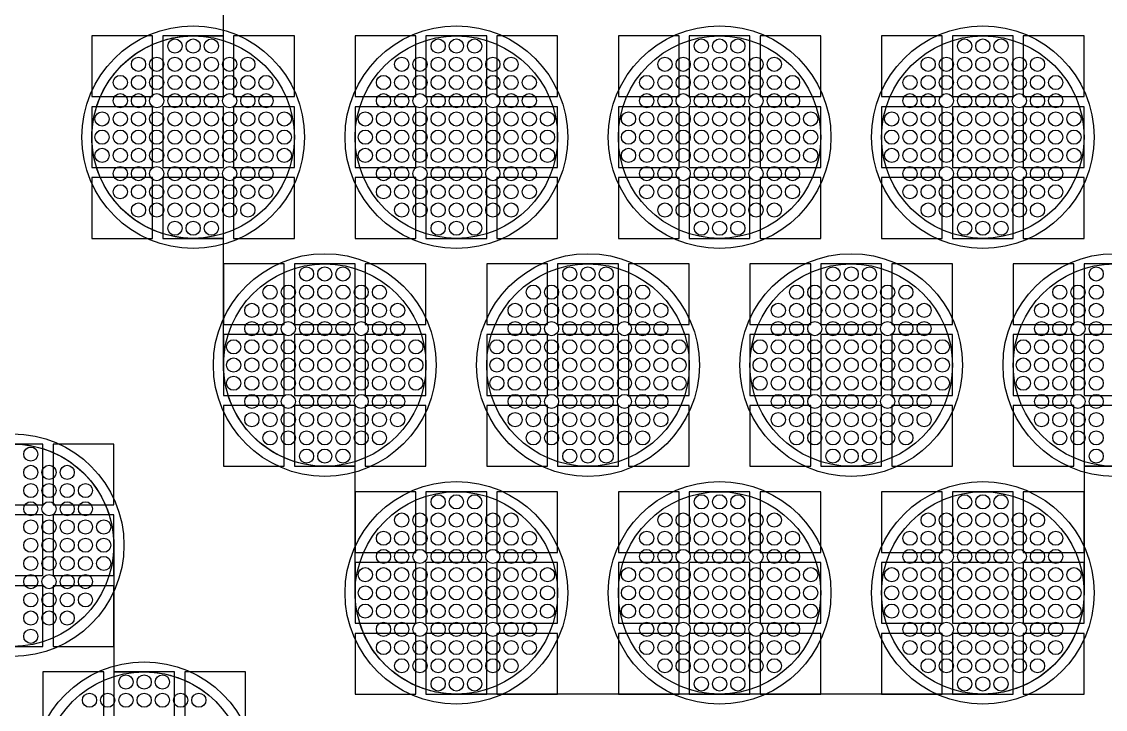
# Model space of a CAD drawing. Extents: x -49 to 54, y -38 to 38.
# Drawn here: x -38.82 to -33.47, y 14.45 to 17.85 of the extents above; entities that cross this region are included whole.
import ezdxf

# ---------------------------------------------------------------- set-up
doc = ezdxf.new("R2010")
doc.units = 0
for name, color, linetype in [('BACK_LAYER', 5, 'CONTINUOUS'), ('COND_LAYER_LOWER_ELECTRODE', 6, 'CONTINUOUS'), ('CONDUCTIVE_LAYER_BACK_LAYER', 2, 'CONTINUOUS'), ('EMITTER', 3, 'CONTINUOUS'), ('LOWER_ELECTRODE', 1, 'CONTINUOUS')]:
    doc.layers.add(name, color=color, linetype=linetype)

msp = doc.modelspace()

# ---------------------------------------------------------------- linework, layer by layer
at = {"layer": 'BACK_LAYER'}
for points in [[(-38.4721, 17.4802), (-38.1721, 17.4802), (-38.1721, 17.7802), (-38.4721, 17.7802)], [(-38.1221, 17.4802), (-37.8221, 17.4802), (-37.8221, 17.7802), (-38.1221, 17.7802)], [(-37.7721, 17.4802), (-37.4721, 17.4802), (-37.4721, 17.7802), (-37.7721, 17.7802)], [(-37.1721, 17.4802), (-36.8721, 17.4802), (-36.8721, 17.7802), (-37.1721, 17.7802)], [(-36.8221, 17.4802), (-36.5221, 17.4802), (-36.5221, 17.7802), (-36.8221, 17.7802)], [(-36.4721, 17.4802), (-36.1721, 17.4802), (-36.1721, 17.7802), (-36.4721, 17.7802)], [(-35.8721, 17.4802), (-35.5721, 17.4802), (-35.5721, 17.7802), (-35.8721, 17.7802)], [(-35.5221, 17.4802), (-35.2221, 17.4802), (-35.2221, 17.7802), (-35.5221, 17.7802)], [(-35.1721, 17.4802), (-34.8721, 17.4802), (-34.8721, 17.7802), (-35.1721, 17.7802)], [(-34.5721, 17.4802), (-34.2721, 17.4802), (-34.2721, 17.7802), (-34.5721, 17.7802)], [(-34.2221, 17.4802), (-33.9221, 17.4802), (-33.9221, 17.7802), (-34.2221, 17.7802)], [(-33.8721, 17.4802), (-33.5721, 17.4802), (-33.5721, 17.7802), (-33.8721, 17.7802)], [(-38.4721, 17.1302), (-38.1721, 17.1302), (-38.1721, 17.4302), (-38.4721, 17.4302)], [(-38.1221, 17.1302), (-37.8221, 17.1302), (-37.8221, 17.4302), (-38.1221, 17.4302)], [(-37.7721, 17.1302), (-37.4721, 17.1302), (-37.4721, 17.4302), (-37.7721, 17.4302)], [(-37.1721, 17.1302), (-36.8721, 17.1302), (-36.8721, 17.4302), (-37.1721, 17.4302)], [(-36.8221, 17.1302), (-36.5221, 17.1302), (-36.5221, 17.4302), (-36.8221, 17.4302)], [(-36.4721, 17.1302), (-36.1721, 17.1302), (-36.1721, 17.4302), (-36.4721, 17.4302)], [(-35.8721, 17.1302), (-35.5721, 17.1302), (-35.5721, 17.4302), (-35.8721, 17.4302)], [(-35.5221, 17.1302), (-35.2221, 17.1302), (-35.2221, 17.4302), (-35.5221, 17.4302)], [(-35.1721, 17.1302), (-34.8721, 17.1302), (-34.8721, 17.4302), (-35.1721, 17.4302)], [(-34.5721, 17.1302), (-34.2721, 17.1302), (-34.2721, 17.4302), (-34.5721, 17.4302)], [(-34.2221, 17.1302), (-33.9221, 17.1302), (-33.9221, 17.4302), (-34.2221, 17.4302)], [(-33.8721, 17.1302), (-33.5721, 17.1302), (-33.5721, 17.4302), (-33.8721, 17.4302)], [(-38.4721, 16.7802), (-38.1721, 16.7802), (-38.1721, 17.0802), (-38.4721, 17.0802)], [(-38.1221, 16.7802), (-37.8221, 16.7802), (-37.8221, 17.0802), (-38.1221, 17.0802)], [(-37.7721, 16.7802), (-37.4721, 16.7802), (-37.4721, 17.0802), (-37.7721, 17.0802)], [(-37.1721, 16.7802), (-36.8721, 16.7802), (-36.8721, 17.0802), (-37.1721, 17.0802)], [(-36.8221, 16.7802), (-36.5221, 16.7802), (-36.5221, 17.0802), (-36.8221, 17.0802)], [(-36.4721, 16.7802), (-36.1721, 16.7802), (-36.1721, 17.0802), (-36.4721, 17.0802)], [(-35.8721, 16.7802), (-35.5721, 16.7802), (-35.5721, 17.0802), (-35.8721, 17.0802)], [(-35.5221, 16.7802), (-35.2221, 16.7802), (-35.2221, 17.0802), (-35.5221, 17.0802)], [(-35.1721, 16.7802), (-34.8721, 16.7802), (-34.8721, 17.0802), (-35.1721, 17.0802)], [(-34.5721, 16.7802), (-34.2721, 16.7802), (-34.2721, 17.0802), (-34.5721, 17.0802)], [(-34.2221, 16.7802), (-33.9221, 16.7802), (-33.9221, 17.0802), (-34.2221, 17.0802)], [(-33.8721, 16.7802), (-33.5721, 16.7802), (-33.5721, 17.0802), (-33.8721, 17.0802)], [(-37.8221, 16.3544), (-37.5221, 16.3544), (-37.5221, 16.6544), (-37.8221, 16.6544)], [(-37.4721, 16.3544), (-37.1721, 16.3544), (-37.1721, 16.6544), (-37.4721, 16.6544)], [(-37.1221, 16.3544), (-36.8221, 16.3544), (-36.8221, 16.6544), (-37.1221, 16.6544)], [(-36.5221, 16.3544), (-36.2221, 16.3544), (-36.2221, 16.6544), (-36.5221, 16.6544)], [(-36.1721, 16.3544), (-35.8721, 16.3544), (-35.8721, 16.6544), (-36.1721, 16.6544)], [(-35.8221, 16.3544), (-35.5221, 16.3544), (-35.5221, 16.6544), (-35.8221, 16.6544)], [(-35.2221, 16.3544), (-34.9221, 16.3544), (-34.9221, 16.6544), (-35.2221, 16.6544)], [(-34.8721, 16.3544), (-34.5721, 16.3544), (-34.5721, 16.6544), (-34.8721, 16.6544)], [(-34.5221, 16.3544), (-34.2221, 16.3544), (-34.2221, 16.6544), (-34.5221, 16.6544)], [(-33.9221, 16.3544), (-33.6221, 16.3544), (-33.6221, 16.6544), (-33.9221, 16.6544)], [(-33.5721, 16.3544), (-33.2721, 16.3544), (-33.2721, 16.6544), (-33.5721, 16.6544)], [(-37.8221, 16.0044), (-37.5221, 16.0044), (-37.5221, 16.3044), (-37.8221, 16.3044)], [(-37.4721, 16.0044), (-37.1721, 16.0044), (-37.1721, 16.3044), (-37.4721, 16.3044)], [(-37.1221, 16.0044), (-36.8221, 16.0044), (-36.8221, 16.3044), (-37.1221, 16.3044)], [(-36.5221, 16.0044), (-36.2221, 16.0044), (-36.2221, 16.3044), (-36.5221, 16.3044)], [(-36.1721, 16.0044), (-35.8721, 16.0044), (-35.8721, 16.3044), (-36.1721, 16.3044)], [(-35.8221, 16.0044), (-35.5221, 16.0044), (-35.5221, 16.3044), (-35.8221, 16.3044)], [(-35.2221, 16.0044), (-34.9221, 16.0044), (-34.9221, 16.3044), (-35.2221, 16.3044)], [(-34.8721, 16.0044), (-34.5721, 16.0044), (-34.5721, 16.3044), (-34.8721, 16.3044)], [(-34.5221, 16.0044), (-34.2221, 16.0044), (-34.2221, 16.3044), (-34.5221, 16.3044)], [(-33.9221, 16.0044), (-33.6221, 16.0044), (-33.6221, 16.3044), (-33.9221, 16.3044)], [(-33.5721, 16.0044), (-33.2721, 16.0044), (-33.2721, 16.3044), (-33.5721, 16.3044)], [(-37.8221, 15.6544), (-37.5221, 15.6544), (-37.5221, 15.9544), (-37.8221, 15.9544)], [(-37.4721, 15.6544), (-37.1721, 15.6544), (-37.1721, 15.9544), (-37.4721, 15.9544)], [(-37.1221, 15.6544), (-36.8221, 15.6544), (-36.8221, 15.9544), (-37.1221, 15.9544)], [(-36.5221, 15.6544), (-36.2221, 15.6544), (-36.2221, 15.9544), (-36.5221, 15.9544)], [(-36.1721, 15.6544), (-35.8721, 15.6544), (-35.8721, 15.9544), (-36.1721, 15.9544)], [(-35.8221, 15.6544), (-35.5221, 15.6544), (-35.5221, 15.9544), (-35.8221, 15.9544)], [(-35.2221, 15.6544), (-34.9221, 15.6544), (-34.9221, 15.9544), (-35.2221, 15.9544)], [(-34.8721, 15.6544), (-34.5721, 15.6544), (-34.5721, 15.9544), (-34.8721, 15.9544)], [(-34.5221, 15.6544), (-34.2221, 15.6544), (-34.2221, 15.9544), (-34.5221, 15.9544)], [(-33.9221, 15.6544), (-33.6221, 15.6544), (-33.6221, 15.9544), (-33.9221, 15.9544)], [(-33.5721, 15.6544), (-33.2721, 15.6544), (-33.2721, 15.9544), (-33.5721, 15.9544)], [(-39.0139, 15.4642), (-38.7139, 15.4642), (-38.7139, 15.7642), (-39.0139, 15.7642)], [(-38.6639, 15.4642), (-38.3639, 15.4642), (-38.3639, 15.7642), (-38.6639, 15.7642)], [(-37.1721, 15.2286), (-36.8721, 15.2286), (-36.8721, 15.5286), (-37.1721, 15.5286)], [(-36.8221, 15.2286), (-36.5221, 15.2286), (-36.5221, 15.5286), (-36.8221, 15.5286)], [(-36.4721, 15.2286), (-36.1721, 15.2286), (-36.1721, 15.5286), (-36.4721, 15.5286)], [(-35.8721, 15.2286), (-35.5721, 15.2286), (-35.5721, 15.5286), (-35.8721, 15.5286)], [(-35.5221, 15.2286), (-35.2221, 15.2286), (-35.2221, 15.5286), (-35.5221, 15.5286)], [(-35.1721, 15.2286), (-34.8721, 15.2286), (-34.8721, 15.5286), (-35.1721, 15.5286)], [(-34.5721, 15.2286), (-34.2721, 15.2286), (-34.2721, 15.5286), (-34.5721, 15.5286)], [(-34.2221, 15.2286), (-33.9221, 15.2286), (-33.9221, 15.5286), (-34.2221, 15.5286)], [(-33.8721, 15.2286), (-33.5721, 15.2286), (-33.5721, 15.5286), (-33.8721, 15.5286)], [(-39.0139, 15.1142), (-38.7139, 15.1142), (-38.7139, 15.4142), (-39.0139, 15.4142)], [(-38.6639, 15.1142), (-38.3639, 15.1142), (-38.3639, 15.4142), (-38.6639, 15.4142)], [(-37.1721, 14.8786), (-36.8721, 14.8786), (-36.8721, 15.1786), (-37.1721, 15.1786)], [(-36.8221, 14.8786), (-36.5221, 14.8786), (-36.5221, 15.1786), (-36.8221, 15.1786)], [(-36.4721, 14.8786), (-36.1721, 14.8786), (-36.1721, 15.1786), (-36.4721, 15.1786)], [(-35.8721, 14.8786), (-35.5721, 14.8786), (-35.5721, 15.1786), (-35.8721, 15.1786)], [(-35.5221, 14.8786), (-35.2221, 14.8786), (-35.2221, 15.1786), (-35.5221, 15.1786)], [(-35.1721, 14.8786), (-34.8721, 14.8786), (-34.8721, 15.1786), (-35.1721, 15.1786)], [(-34.5721, 14.8786), (-34.2721, 14.8786), (-34.2721, 15.1786), (-34.5721, 15.1786)], [(-34.2221, 14.8786), (-33.9221, 14.8786), (-33.9221, 15.1786), (-34.2221, 15.1786)], [(-33.8721, 14.8786), (-33.5721, 14.8786), (-33.5721, 15.1786), (-33.8721, 15.1786)], [(-39.0139, 14.7642), (-38.7139, 14.7642), (-38.7139, 15.0642), (-39.0139, 15.0642)], [(-38.6639, 14.7642), (-38.3639, 14.7642), (-38.3639, 15.0642), (-38.6639, 15.0642)], [(-37.1721, 14.5286), (-36.8721, 14.5286), (-36.8721, 14.8286), (-37.1721, 14.8286)], [(-36.8221, 14.5286), (-36.5221, 14.5286), (-36.5221, 14.8286), (-36.8221, 14.8286)], [(-36.4721, 14.5286), (-36.1721, 14.5286), (-36.1721, 14.8286), (-36.4721, 14.8286)], [(-35.8721, 14.5286), (-35.5721, 14.5286), (-35.5721, 14.8286), (-35.8721, 14.8286)], [(-35.5221, 14.5286), (-35.2221, 14.5286), (-35.2221, 14.8286), (-35.5221, 14.8286)], [(-35.1721, 14.5286), (-34.8721, 14.5286), (-34.8721, 14.8286), (-35.1721, 14.8286)], [(-34.5721, 14.5286), (-34.2721, 14.5286), (-34.2721, 14.8286), (-34.5721, 14.8286)], [(-34.2221, 14.5286), (-33.9221, 14.5286), (-33.9221, 14.8286), (-34.2221, 14.8286)], [(-33.8721, 14.5286), (-33.5721, 14.5286), (-33.5721, 14.8286), (-33.8721, 14.8286)], [(-38.7139, 14.3384), (-38.4139, 14.3384), (-38.4139, 14.6384), (-38.7139, 14.6384)], [(-38.3639, 14.3384), (-38.0639, 14.3384), (-38.0639, 14.6384), (-38.3639, 14.6384)], [(-38.0139, 14.3384), (-37.7139, 14.3384), (-37.7139, 14.6384), (-38.0139, 14.6384)]]:
    msp.add_lwpolyline(points, close=True, dxfattribs=at)
at = {"layer": 'COND_LAYER_LOWER_ELECTRODE'}
for centre in [(-37.9721, 17.2802), (-36.6721, 17.2802), (-35.3721, 17.2802), (-34.0721, 17.2802), (-37.3221, 16.1544), (-36.0221, 16.1544), (-34.7221, 16.1544), (-33.4221, 16.1544), (-38.8639, 15.2642), (-36.6721, 15.0286), (-35.3721, 15.0286), (-34.0721, 15.0286), (-38.2139, 14.1384)]:
    msp.add_circle(centre, 0.55, dxfattribs=at)
at = {"layer": 'CONDUCTIVE_LAYER_BACK_LAYER'}
for points in [[(-33.4121, 15.6545), (-33.5721, 15.6545), (-33.5721, 15.0286), (-33.5725, 15.0087), (-33.5737, 14.9888), (-33.5756, 14.969), (-33.5784, 14.9494), (-33.5819, 14.9298), (-33.5862, 14.9104), (-33.5913, 14.8912), (-33.5972, 14.8722), (-33.6038, 14.8534), (-33.6111, 14.8349), (-33.6192, 14.8167), (-33.6279, 14.7989), (-33.6374, 14.7814), (-33.6476, 14.7643), (-33.6584, 14.7477), (-33.6699, 14.7315), (-33.6821, 14.7157), (-33.6948, 14.7004), (-33.7081, 14.6857), (-33.7221, 14.6715), (-33.7365, 14.6579), (-33.7515, 14.6448), (-33.767, 14.6324), (-33.783, 14.6206), (-33.7995, 14.6094), (-33.8164, 14.5989), (-33.8336, 14.5891), (-33.8513, 14.5799), (-33.8693, 14.5715), (-33.8876, 14.5638), (-33.9063, 14.5568), (-33.9252, 14.5506), (-33.9443, 14.5452), (-33.9636, 14.5405), (-33.9831, 14.5365), (-34.0027, 14.5334), (-34.0225, 14.531), (-34.0423, 14.5294), (-34.0621, 14.5287), (-36.682, 14.5287), (-36.7019, 14.5294), (-36.7217, 14.531), (-36.7414, 14.5334), (-36.7611, 14.5365), (-36.7806, 14.5405), (-36.7999, 14.5452), (-36.819, 14.5506), (-36.8379, 14.5568), (-36.8565, 14.5638), (-36.8748, 14.5715), (-36.8929, 14.5799), (-36.9105, 14.5891), (-36.9278, 14.5989), (-36.9447, 14.6094), (-36.9611, 14.6206), (-36.9771, 14.6324), (-36.9926, 14.6448), (-37.0076, 14.6579), (-37.0221, 14.6715), (-37.036, 14.6857), (-37.0494, 14.7004), (-37.0621, 14.7157), (-37.0742, 14.7315), (-37.0857, 14.7477), (-37.0966, 14.7643), (-37.1067, 14.7814), (-37.1162, 14.7989), (-37.125, 14.8167), (-37.1331, 14.8349), (-37.1404, 14.8534), (-37.147, 14.8722), (-37.1528, 14.8912), (-37.1579, 14.9104), (-37.1622, 14.9298), (-37.1658, 14.9494), (-37.1685, 14.969), (-37.1705, 14.9888), (-37.1717, 15.0087), (-37.1721, 15.0286), (-37.1721, 15.6545), (-37.332, 15.6545), (-37.3519, 15.6553), (-37.3717, 15.6569), (-37.3914, 15.6592), (-37.4111, 15.6624), (-37.4306, 15.6663), (-37.4499, 15.671), (-37.469, 15.6765), (-37.4879, 15.6827), (-37.5065, 15.6896), (-37.5248, 15.6973), (-37.5429, 15.7058), (-37.5605, 15.7149), (-37.5778, 15.7247), (-37.5947, 15.7352), (-37.6111, 15.7464), (-37.6271, 15.7582), (-37.6426, 15.7707), (-37.6576, 15.7837), (-37.6721, 15.7973), (-37.686, 15.8115), (-37.6994, 15.8263), (-37.7121, 15.8415), (-37.7242, 15.8573), (-37.7357, 15.8735), (-37.7466, 15.8902), (-37.7567, 15.9073), (-37.7662, 15.9247), (-37.775, 15.9426), (-37.7831, 15.9608), (-37.7904, 15.9792), (-37.797, 15.998), (-37.8028, 16.017), (-37.8079, 16.0362), (-37.8122, 16.0556), (-37.8158, 16.0752), (-37.8185, 16.0949), (-37.8205, 16.1147), (-37.8217, 16.1345), (-37.8221, 16.1544), (-37.8221, 16.7803), (-37.982, 16.7803), (-38.0019, 16.7811), (-38.0217, 16.7827), (-38.0414, 16.7851), (-38.0611, 16.7882), (-38.0806, 16.7921), (-38.0999, 16.7968), (-38.119, 16.8023), (-38.1379, 16.8085), (-38.1565, 16.8155), (-38.1748, 16.8232), (-38.1929, 16.8316), (-38.2105, 16.8407), (-38.2278, 16.8506), (-38.2447, 16.8611), (-38.2611, 16.8722), (-38.2771, 16.884), (-38.2926, 16.8965), (-38.3076, 16.9095), (-38.3221, 16.9232), (-38.336, 16.9374), (-38.3494, 16.9521), (-38.3621, 16.9674), (-38.3742, 16.9831), (-38.3857, 16.9993), (-38.3966, 17.016), (-38.4067, 17.0331), (-38.4162, 17.0506), (-38.425, 17.0684), (-38.4331, 17.0866), (-38.4404, 17.1051), (-38.447, 17.1238), (-38.4528, 17.1428), (-38.4579, 17.162), (-38.4622, 17.1815), (-38.4658, 17.201), (-38.4685, 17.2207), (-38.4705, 17.2405), (-38.4717, 17.2603), (-38.4721, 17.2802), (-38.4717, 17.3001), (-38.4705, 17.3199), (-38.4685, 17.3397), (-38.4658, 17.3594), (-38.4622, 17.379), (-38.4579, 17.3984), (-38.4528, 17.4176), (-38.447, 17.4366), (-38.4404, 17.4554), (-38.4331, 17.4739), (-38.425, 17.492), (-38.4162, 17.5099), (-38.4067, 17.5273), (-38.3966, 17.5444), (-38.3857, 17.5611), (-38.3742, 17.5773), (-38.3621, 17.5931), (-38.3494, 17.6083), (-38.336, 17.6231), (-38.3221, 17.6373), (-38.3076, 17.6509), (-38.2926, 17.664), (-38.2771, 17.6764), (-38.2611, 17.6882), (-38.2447, 17.6994), (-38.2278, 17.7099), (-38.2105, 17.7197), (-38.1929, 17.7288), (-38.1748, 17.7373), (-38.1565, 17.745), (-38.1379, 17.7519), (-38.119, 17.7581), (-38.0999, 17.7636), (-38.0806, 17.7683), (-38.0611, 17.7722), (-38.0414, 17.7754), (-38.0217, 17.7778), (-38.0019, 17.7793), (-37.982, 17.7801), (-37.8221, 17.7801), (-37.8221, 18.4061)], [(-38.8341, 15.7633), (-38.8143, 15.7617), (-38.7946, 15.7594), (-38.7749, 15.7562), (-38.7554, 15.7523), (-38.7361, 15.7476), (-38.717, 15.7421), (-38.6981, 15.7359), (-38.6795, 15.7289), (-38.6612, 15.7212), (-38.6432, 15.7128), (-38.6255, 15.7037), (-38.6082, 15.6939), (-38.5913, 15.6834), (-38.5749, 15.6722), (-38.5589, 15.6604), (-38.5434, 15.6479), (-38.5284, 15.6349), (-38.5139, 15.6212), (-38.5, 15.607), (-38.4867, 15.5923), (-38.4739, 15.577), (-38.4618, 15.5613), (-38.4503, 15.5451), (-38.4394, 15.5284), (-38.4293, 15.5113), (-38.4198, 15.4938), (-38.411, 15.476), (-38.403, 15.4578), (-38.3956, 15.4394), (-38.389, 15.4206), (-38.3832, 15.4016), (-38.3781, 15.3824), (-38.3738, 15.363), (-38.3703, 15.3434), (-38.3675, 15.3237), (-38.3655, 15.3039), (-38.3643, 15.2841), (-38.3639, 15.2642), (-38.3639, 14.6383), (-38.204, 14.6383), (-38.1841, 14.6375), (-38.1643, 14.6359), (-38.1446, 14.6335), (-38.1249, 14.6304), (-38.1054, 14.6265), (-38.0861, 14.6218), (-38.067, 14.6163), (-38.0481, 14.6101), (-38.0295, 14.6031), (-38.0112, 14.5954), (-37.9932, 14.587), (-37.9755, 14.5779), (-37.9582, 14.568), (-37.9413, 14.5575), (-37.9249, 14.5463), (-37.9089, 14.5345), (-37.8934, 14.5221), (-37.8784, 14.509), (-37.8639, 14.4954), (-37.85, 14.4812), (-37.8367, 14.4665), (-37.8239, 14.4512)]]:
    msp.add_lwpolyline(points, dxfattribs=at)
at = {"layer": 'EMITTER'}
for centre in [(-37.9721, 17.2802), (-36.6721, 17.2802), (-35.3721, 17.2802), (-34.0721, 17.2802), (-37.3221, 16.1544), (-36.0221, 16.1544), (-34.7221, 16.1544), (-33.4221, 16.1544), (-38.8639, 15.2642), (-36.6721, 15.0286), (-35.3721, 15.0286), (-34.0721, 15.0286), (-38.2139, 14.1384)]:
    msp.add_circle(centre, 0.5, dxfattribs=at)
at = {"layer": 'LOWER_ELECTRODE'}
for centre in [(-38.0621, 17.7302), (-37.9721, 17.7302), (-37.8821, 17.7302), (-36.7621, 17.7302), (-36.6721, 17.7302), (-36.5821, 17.7302), (-35.4621, 17.7302), (-35.3721, 17.7302), (-35.2821, 17.7302), (-34.1621, 17.7302), (-34.0721, 17.7302), (-33.9821, 17.7302), (-38.2421, 17.6402), (-38.1521, 17.6402), (-38.0621, 17.6402), (-37.9721, 17.6402), (-37.8821, 17.6402), (-37.7921, 17.6402), (-37.7021, 17.6402), (-36.9421, 17.6402), (-36.8521, 17.6402), (-36.7621, 17.6402), (-36.6721, 17.6402), (-36.5821, 17.6402), (-36.4921, 17.6402), (-36.4021, 17.6402), (-35.6421, 17.6402), (-35.5521, 17.6402), (-35.4621, 17.6402), (-35.3721, 17.6402), (-35.2821, 17.6402), (-35.1921, 17.6402), (-35.1021, 17.6402), (-34.3421, 17.6402), (-34.2521, 17.6402), (-34.1621, 17.6402), (-34.0721, 17.6402), (-33.9821, 17.6402), (-33.8921, 17.6402), (-33.8021, 17.6402), (-38.3321, 17.5502), (-38.2421, 17.5502), (-38.1521, 17.5502), (-38.0621, 17.5502), (-37.9721, 17.5502), (-37.8821, 17.5502), (-37.7921, 17.5502), (-37.7021, 17.5502), (-37.6121, 17.5502), (-37.0321, 17.5502), (-36.9421, 17.5502), (-36.8521, 17.5502), (-36.7621, 17.5502), (-36.6721, 17.5502), (-36.5821, 17.5502), (-36.4921, 17.5502), (-36.4021, 17.5502), (-36.3121, 17.5502), (-35.7321, 17.5502), (-35.6421, 17.5502), (-35.5521, 17.5502), (-35.4621, 17.5502), (-35.3721, 17.5502), (-35.2821, 17.5502), (-35.1921, 17.5502), (-35.1021, 17.5502), (-35.0121, 17.5502), (-34.4321, 17.5502), (-34.3421, 17.5502), (-34.2521, 17.5502), (-34.1621, 17.5502), (-34.0721, 17.5502), (-33.9821, 17.5502), (-33.8921, 17.5502), (-33.8021, 17.5502), (-33.7121, 17.5502), (-38.3321, 17.4602), (-38.2421, 17.4602), (-38.1521, 17.4602), (-38.0621, 17.4602), (-37.9721, 17.4602), (-37.8821, 17.4602), (-37.7921, 17.4602), (-37.7021, 17.4602), (-37.6121, 17.4602), (-37.0321, 17.4602), (-36.9421, 17.4602), (-36.8521, 17.4602), (-36.7621, 17.4602), (-36.6721, 17.4602), (-36.5821, 17.4602), (-36.4921, 17.4602), (-36.4021, 17.4602), (-36.3121, 17.4602), (-35.7321, 17.4602), (-35.6421, 17.4602), (-35.5521, 17.4602), (-35.4621, 17.4602), (-35.3721, 17.4602), (-35.2821, 17.4602), (-35.1921, 17.4602), (-35.1021, 17.4602), (-35.0121, 17.4602), (-34.4321, 17.4602), (-34.3421, 17.4602), (-34.2521, 17.4602), (-34.1621, 17.4602), (-34.0721, 17.4602), (-33.9821, 17.4602), (-33.8921, 17.4602), (-33.8021, 17.4602), (-33.7121, 17.4602), (-38.4221, 17.3702), (-38.3321, 17.3702), (-38.2421, 17.3702), (-38.1521, 17.3702), (-38.0621, 17.3702), (-37.9721, 17.3702), (-37.8821, 17.3702), (-37.7921, 17.3702), (-37.7021, 17.3702), (-37.6121, 17.3702), (-37.5221, 17.3702), (-37.1221, 17.3702), (-37.0321, 17.3702), (-36.9421, 17.3702), (-36.8521, 17.3702), (-36.7621, 17.3702), (-36.6721, 17.3702), (-36.5821, 17.3702), (-36.4921, 17.3702), (-36.4021, 17.3702), (-36.3121, 17.3702), (-36.2221, 17.3702), (-35.8221, 17.3702), (-35.7321, 17.3702), (-35.6421, 17.3702), (-35.5521, 17.3702), (-35.4621, 17.3702), (-35.3721, 17.3702), (-35.2821, 17.3702), (-35.1921, 17.3702), (-35.1021, 17.3702), (-35.0121, 17.3702), (-34.9221, 17.3702), (-34.5221, 17.3702), (-34.4321, 17.3702), (-34.3421, 17.3702), (-34.2521, 17.3702), (-34.1621, 17.3702), (-34.0721, 17.3702), (-33.9821, 17.3702), (-33.8921, 17.3702), (-33.8021, 17.3702), (-33.7121, 17.3702), (-33.6221, 17.3702), (-38.4221, 17.2802), (-38.3321, 17.2802), (-38.2421, 17.2802), (-38.1521, 17.2802), (-38.0621, 17.2802), (-37.9721, 17.2802), (-37.8821, 17.2802), (-37.7921, 17.2802), (-37.7021, 17.2802), (-37.6121, 17.2802), (-37.5221, 17.2802), (-37.1221, 17.2802), (-37.0321, 17.2802), (-36.9421, 17.2802), (-36.8521, 17.2802), (-36.7621, 17.2802), (-36.6721, 17.2802), (-36.5821, 17.2802), (-36.4921, 17.2802), (-36.4021, 17.2802), (-36.3121, 17.2802), (-36.2221, 17.2802), (-35.8221, 17.2802), (-35.7321, 17.2802), (-35.6421, 17.2802), (-35.5521, 17.2802), (-35.4621, 17.2802), (-35.3721, 17.2802), (-35.2821, 17.2802), (-35.1921, 17.2802), (-35.1021, 17.2802), (-35.0121, 17.2802), (-34.9221, 17.2802), (-34.5221, 17.2802), (-34.4321, 17.2802), (-34.3421, 17.2802), (-34.2521, 17.2802), (-34.1621, 17.2802), (-34.0721, 17.2802), (-33.9821, 17.2802), (-33.8921, 17.2802), (-33.8021, 17.2802), (-33.7121, 17.2802), (-33.6221, 17.2802), (-38.4221, 17.1902), (-38.3321, 17.1902), (-38.2421, 17.1902), (-38.1521, 17.1902), (-38.0621, 17.1902), (-37.9721, 17.1902), (-37.8821, 17.1902), (-37.7921, 17.1902), (-37.7021, 17.1902), (-37.6121, 17.1902), (-37.5221, 17.1902), (-37.1221, 17.1902), (-37.0321, 17.1902), (-36.9421, 17.1902), (-36.8521, 17.1902), (-36.7621, 17.1902), (-36.6721, 17.1902), (-36.5821, 17.1902), (-36.4921, 17.1902), (-36.4021, 17.1902), (-36.3121, 17.1902), (-36.2221, 17.1902), (-35.8221, 17.1902), (-35.7321, 17.1902), (-35.6421, 17.1902), (-35.5521, 17.1902), (-35.4621, 17.1902), (-35.3721, 17.1902), (-35.2821, 17.1902), (-35.1921, 17.1902), (-35.1021, 17.1902), (-35.0121, 17.1902), (-34.9221, 17.1902), (-34.5221, 17.1902), (-34.4321, 17.1902), (-34.3421, 17.1902), (-34.2521, 17.1902), (-34.1621, 17.1902), (-34.0721, 17.1902), (-33.9821, 17.1902), (-33.8921, 17.1902), (-33.8021, 17.1902), (-33.7121, 17.1902), (-33.6221, 17.1902), (-38.3321, 17.1002), (-38.2421, 17.1002), (-38.1521, 17.1002), (-38.0621, 17.1002), (-37.9721, 17.1002), (-37.8821, 17.1002), (-37.7921, 17.1002), (-37.7021, 17.1002), (-37.6121, 17.1002), (-37.0321, 17.1002), (-36.9421, 17.1002), (-36.8521, 17.1002), (-36.7621, 17.1002), (-36.6721, 17.1002), (-36.5821, 17.1002), (-36.4921, 17.1002), (-36.4021, 17.1002), (-36.3121, 17.1002), (-35.7321, 17.1002), (-35.6421, 17.1002), (-35.5521, 17.1002), (-35.4621, 17.1002), (-35.3721, 17.1002), (-35.2821, 17.1002), (-35.1921, 17.1002), (-35.1021, 17.1002), (-35.0121, 17.1002), (-34.4321, 17.1002), (-34.3421, 17.1002), (-34.2521, 17.1002), (-34.1621, 17.1002), (-34.0721, 17.1002), (-33.9821, 17.1002), (-33.8921, 17.1002), (-33.8021, 17.1002), (-33.7121, 17.1002), (-38.3321, 17.0102), (-38.2421, 17.0102), (-38.1521, 17.0102), (-38.0621, 17.0102), (-37.9721, 17.0102), (-37.8821, 17.0102), (-37.7921, 17.0102), (-37.7021, 17.0102), (-37.6121, 17.0102), (-37.0321, 17.0102), (-36.9421, 17.0102), (-36.8521, 17.0102), (-36.7621, 17.0102), (-36.6721, 17.0102), (-36.5821, 17.0102), (-36.4921, 17.0102), (-36.4021, 17.0102), (-36.3121, 17.0102), (-35.7321, 17.0102), (-35.6421, 17.0102), (-35.5521, 17.0102), (-35.4621, 17.0102), (-35.3721, 17.0102), (-35.2821, 17.0102), (-35.1921, 17.0102), (-35.1021, 17.0102), (-35.0121, 17.0102), (-34.4321, 17.0102), (-34.3421, 17.0102), (-34.2521, 17.0102), (-34.1621, 17.0102), (-34.0721, 17.0102), (-33.9821, 17.0102), (-33.8921, 17.0102), (-33.8021, 17.0102), (-33.7121, 17.0102), (-38.2421, 16.9202), (-38.1521, 16.9202), (-38.0621, 16.9202), (-37.9721, 16.9202), (-37.8821, 16.9202), (-37.7921, 16.9202), (-37.7021, 16.9202), (-36.9421, 16.9202), (-36.8521, 16.9202), (-36.7621, 16.9202), (-36.6721, 16.9202), (-36.5821, 16.9202), (-36.4921, 16.9202), (-36.4021, 16.9202), (-35.6421, 16.9202), (-35.5521, 16.9202), (-35.4621, 16.9202), (-35.3721, 16.9202), (-35.2821, 16.9202), (-35.1921, 16.9202), (-35.1021, 16.9202), (-34.3421, 16.9202), (-34.2521, 16.9202), (-34.1621, 16.9202), (-34.0721, 16.9202), (-33.9821, 16.9202), (-33.8921, 16.9202), (-33.8021, 16.9202), (-38.0621, 16.8302), (-37.9721, 16.8302), (-37.8821, 16.8302), (-36.7621, 16.8302), (-36.6721, 16.8302), (-36.5821, 16.8302), (-35.4621, 16.8302), (-35.3721, 16.8302), (-35.2821, 16.8302), (-34.1621, 16.8302), (-34.0721, 16.8302), (-33.9821, 16.8302), (-37.4121, 16.6044), (-37.3221, 16.6044), (-37.2321, 16.6044), (-36.1121, 16.6044), (-36.0221, 16.6044), (-35.9321, 16.6044), (-34.8121, 16.6044), (-34.7221, 16.6044), (-34.6321, 16.6044), (-33.5121, 16.6044), (-37.5921, 16.5144), (-37.5021, 16.5144), (-37.4121, 16.5144), (-37.3221, 16.5144), (-37.2321, 16.5144), (-37.1421, 16.5144), (-37.0521, 16.5144), (-36.2921, 16.5144), (-36.2021, 16.5144), (-36.1121, 16.5144), (-36.0221, 16.5144), (-35.9321, 16.5144), (-35.8421, 16.5144), (-35.7521, 16.5144), (-34.9921, 16.5144), (-34.9021, 16.5144), (-34.8121, 16.5144), (-34.7221, 16.5144), (-34.6321, 16.5144), (-34.5421, 16.5144), (-34.4521, 16.5144), (-33.6921, 16.5144), (-33.6021, 16.5144), (-33.5121, 16.5144), (-37.6821, 16.4244), (-37.5921, 16.4244), (-37.5021, 16.4244), (-37.4121, 16.4244), (-37.3221, 16.4244), (-37.2321, 16.4244), (-37.1421, 16.4244), (-37.0521, 16.4244), (-36.9621, 16.4244), (-36.3821, 16.4244), (-36.2921, 16.4244), (-36.2021, 16.4244), (-36.1121, 16.4244), (-36.0221, 16.4244), (-35.9321, 16.4244), (-35.8421, 16.4244), (-35.7521, 16.4244), (-35.6621, 16.4244), (-35.0821, 16.4244), (-34.9921, 16.4244), (-34.9021, 16.4244), (-34.8121, 16.4244), (-34.7221, 16.4244), (-34.6321, 16.4244), (-34.5421, 16.4244), (-34.4521, 16.4244), (-34.3621, 16.4244), (-33.7821, 16.4244), (-33.6921, 16.4244), (-33.6021, 16.4244), (-33.5121, 16.4244), (-37.6821, 16.3344), (-37.5921, 16.3344), (-37.5021, 16.3344), (-37.4121, 16.3344), (-37.3221, 16.3344), (-37.2321, 16.3344), (-37.1421, 16.3344), (-37.0521, 16.3344), (-36.9621, 16.3344), (-36.3821, 16.3344), (-36.2921, 16.3344), (-36.2021, 16.3344), (-36.1121, 16.3344), (-36.0221, 16.3344), (-35.9321, 16.3344), (-35.8421, 16.3344), (-35.7521, 16.3344), (-35.6621, 16.3344), (-35.0821, 16.3344), (-34.9921, 16.3344), (-34.9021, 16.3344), (-34.8121, 16.3344), (-34.7221, 16.3344), (-34.6321, 16.3344), (-34.5421, 16.3344), (-34.4521, 16.3344), (-34.3621, 16.3344), (-33.7821, 16.3344), (-33.6921, 16.3344), (-33.6021, 16.3344), (-33.5121, 16.3344), (-37.7721, 16.2444), (-37.6821, 16.2444), (-37.5921, 16.2444), (-37.5021, 16.2444), (-37.4121, 16.2444), (-37.3221, 16.2444), (-37.2321, 16.2444), (-37.1421, 16.2444), (-37.0521, 16.2444), (-36.9621, 16.2444), (-36.8721, 16.2444), (-36.4721, 16.2444), (-36.3821, 16.2444), (-36.2921, 16.2444), (-36.2021, 16.2444), (-36.1121, 16.2444), (-36.0221, 16.2444), (-35.9321, 16.2444), (-35.8421, 16.2444), (-35.7521, 16.2444), (-35.6621, 16.2444), (-35.5721, 16.2444), (-35.1721, 16.2444), (-35.0821, 16.2444), (-34.9921, 16.2444), (-34.9021, 16.2444), (-34.8121, 16.2444), (-34.7221, 16.2444), (-34.6321, 16.2444), (-34.5421, 16.2444), (-34.4521, 16.2444), (-34.3621, 16.2444), (-34.2721, 16.2444), (-33.8721, 16.2444), (-33.7821, 16.2444), (-33.6921, 16.2444), (-33.6021, 16.2444), (-33.5121, 16.2444), (-37.7721, 16.1544), (-37.6821, 16.1544), (-37.5921, 16.1544), (-37.5021, 16.1544), (-37.4121, 16.1544), (-37.3221, 16.1544), (-37.2321, 16.1544), (-37.1421, 16.1544), (-37.0521, 16.1544), (-36.9621, 16.1544), (-36.8721, 16.1544), (-36.4721, 16.1544), (-36.3821, 16.1544), (-36.2921, 16.1544), (-36.2021, 16.1544), (-36.1121, 16.1544), (-36.0221, 16.1544), (-35.9321, 16.1544), (-35.8421, 16.1544), (-35.7521, 16.1544), (-35.6621, 16.1544), (-35.5721, 16.1544), (-35.1721, 16.1544), (-35.0821, 16.1544), (-34.9921, 16.1544), (-34.9021, 16.1544), (-34.8121, 16.1544), (-34.7221, 16.1544), (-34.6321, 16.1544), (-34.5421, 16.1544), (-34.4521, 16.1544), (-34.3621, 16.1544), (-34.2721, 16.1544), (-33.8721, 16.1544), (-33.7821, 16.1544), (-33.6921, 16.1544), (-33.6021, 16.1544), (-33.5121, 16.1544), (-37.7721, 16.0644), (-37.6821, 16.0644), (-37.5921, 16.0644), (-37.5021, 16.0644), (-37.4121, 16.0644), (-37.3221, 16.0644), (-37.2321, 16.0644), (-37.1421, 16.0644), (-37.0521, 16.0644), (-36.9621, 16.0644), (-36.8721, 16.0644), (-36.4721, 16.0644), (-36.3821, 16.0644), (-36.2921, 16.0644), (-36.2021, 16.0644), (-36.1121, 16.0644), (-36.0221, 16.0644), (-35.9321, 16.0644), (-35.8421, 16.0644), (-35.7521, 16.0644), (-35.6621, 16.0644), (-35.5721, 16.0644), (-35.1721, 16.0644), (-35.0821, 16.0644), (-34.9921, 16.0644), (-34.9021, 16.0644), (-34.8121, 16.0644), (-34.7221, 16.0644), (-34.6321, 16.0644), (-34.5421, 16.0644), (-34.4521, 16.0644), (-34.3621, 16.0644), (-34.2721, 16.0644), (-33.8721, 16.0644), (-33.7821, 16.0644), (-33.6921, 16.0644), (-33.6021, 16.0644), (-33.5121, 16.0644), (-37.6821, 15.9744), (-37.5921, 15.9744), (-37.5021, 15.9744), (-37.4121, 15.9744), (-37.3221, 15.9744), (-37.2321, 15.9744), (-37.1421, 15.9744), (-37.0521, 15.9744), (-36.9621, 15.9744), (-36.3821, 15.9744), (-36.2921, 15.9744), (-36.2021, 15.9744), (-36.1121, 15.9744), (-36.0221, 15.9744), (-35.9321, 15.9744), (-35.8421, 15.9744), (-35.7521, 15.9744), (-35.6621, 15.9744), (-35.0821, 15.9744), (-34.9921, 15.9744), (-34.9021, 15.9744), (-34.8121, 15.9744), (-34.7221, 15.9744), (-34.6321, 15.9744), (-34.5421, 15.9744), (-34.4521, 15.9744), (-34.3621, 15.9744), (-33.7821, 15.9744), (-33.6921, 15.9744), (-33.6021, 15.9744), (-33.5121, 15.9744), (-37.6821, 15.8844), (-37.5921, 15.8844), (-37.5021, 15.8844), (-37.4121, 15.8844), (-37.3221, 15.8844), (-37.2321, 15.8844), (-37.1421, 15.8844), (-37.0521, 15.8844), (-36.9621, 15.8844), (-36.3821, 15.8844), (-36.2921, 15.8844), (-36.2021, 15.8844), (-36.1121, 15.8844), (-36.0221, 15.8844), (-35.9321, 15.8844), (-35.8421, 15.8844), (-35.7521, 15.8844), (-35.6621, 15.8844), (-35.0821, 15.8844), (-34.9921, 15.8844), (-34.9021, 15.8844), (-34.8121, 15.8844), (-34.7221, 15.8844), (-34.6321, 15.8844), (-34.5421, 15.8844), (-34.4521, 15.8844), (-34.3621, 15.8844), (-33.7821, 15.8844), (-33.6921, 15.8844), (-33.6021, 15.8844), (-33.5121, 15.8844), (-37.5921, 15.7944), (-37.5021, 15.7944), (-37.4121, 15.7944), (-37.3221, 15.7944), (-37.2321, 15.7944), (-37.1421, 15.7944), (-37.0521, 15.7944), (-36.2921, 15.7944), (-36.2021, 15.7944), (-36.1121, 15.7944), (-36.0221, 15.7944), (-35.9321, 15.7944), (-35.8421, 15.7944), (-35.7521, 15.7944), (-34.9921, 15.7944), (-34.9021, 15.7944), (-34.8121, 15.7944), (-34.7221, 15.7944), (-34.6321, 15.7944), (-34.5421, 15.7944), (-34.4521, 15.7944), (-33.6921, 15.7944), (-33.6021, 15.7944), (-33.5121, 15.7944), (-38.7739, 15.7142), (-37.4121, 15.7044), (-37.3221, 15.7044), (-37.2321, 15.7044), (-36.1121, 15.7044), (-36.0221, 15.7044), (-35.9321, 15.7044), (-34.8121, 15.7044), (-34.7221, 15.7044), (-34.6321, 15.7044), (-33.5121, 15.7044), (-38.7739, 15.6242), (-38.6839, 15.6242), (-38.5939, 15.6242), (-38.7739, 15.5342), (-38.6839, 15.5342), (-38.5939, 15.5342), (-38.5039, 15.5342), (-38.7739, 15.4442), (-38.6839, 15.4442), (-38.5939, 15.4442), (-38.5039, 15.4442), (-36.7621, 15.4786), (-36.6721, 15.4786), (-36.5821, 15.4786), (-35.4621, 15.4786), (-35.3721, 15.4786), (-35.2821, 15.4786), (-34.1621, 15.4786), (-34.0721, 15.4786), (-33.9821, 15.4786), (-36.9421, 15.3886), (-36.8521, 15.3886), (-36.7621, 15.3886), (-36.6721, 15.3886), (-36.5821, 15.3886), (-36.4921, 15.3886), (-36.4021, 15.3886), (-35.6421, 15.3886), (-35.5521, 15.3886), (-35.4621, 15.3886), (-35.3721, 15.3886), (-35.2821, 15.3886), (-35.1921, 15.3886), (-35.1021, 15.3886), (-34.3421, 15.3886), (-34.2521, 15.3886), (-34.1621, 15.3886), (-34.0721, 15.3886), (-33.9821, 15.3886), (-33.8921, 15.3886), (-33.8021, 15.3886), (-38.7739, 15.3542), (-38.6839, 15.3542), (-38.5939, 15.3542), (-38.5039, 15.3542), (-38.4139, 15.3542), (-37.0321, 15.2986), (-36.9421, 15.2986), (-36.8521, 15.2986), (-36.7621, 15.2986), (-36.6721, 15.2986), (-36.5821, 15.2986), (-36.4921, 15.2986), (-36.4021, 15.2986), (-36.3121, 15.2986), (-35.7321, 15.2986), (-35.6421, 15.2986), (-35.5521, 15.2986), (-35.4621, 15.2986), (-35.3721, 15.2986), (-35.2821, 15.2986), (-35.1921, 15.2986), (-35.1021, 15.2986), (-35.0121, 15.2986), (-34.4321, 15.2986), (-34.3421, 15.2986), (-34.2521, 15.2986), (-34.1621, 15.2986), (-34.0721, 15.2986), (-33.9821, 15.2986), (-33.8921, 15.2986), (-33.8021, 15.2986), (-33.7121, 15.2986), (-38.7739, 15.2642), (-38.6839, 15.2642), (-38.5939, 15.2642), (-38.5039, 15.2642), (-38.4139, 15.2642), (-38.7739, 15.1742), (-38.6839, 15.1742), (-38.5939, 15.1742), (-38.5039, 15.1742), (-38.4139, 15.1742), (-37.0321, 15.2086), (-36.9421, 15.2086), (-36.8521, 15.2086), (-36.7621, 15.2086), (-36.6721, 15.2086), (-36.5821, 15.2086), (-36.4921, 15.2086), (-36.4021, 15.2086), (-36.3121, 15.2086), (-35.7321, 15.2086), (-35.6421, 15.2086), (-35.5521, 15.2086), (-35.4621, 15.2086), (-35.3721, 15.2086), (-35.2821, 15.2086), (-35.1921, 15.2086), (-35.1021, 15.2086), (-35.0121, 15.2086), (-34.4321, 15.2086), (-34.3421, 15.2086), (-34.2521, 15.2086), (-34.1621, 15.2086), (-34.0721, 15.2086), (-33.9821, 15.2086), (-33.8921, 15.2086), (-33.8021, 15.2086), (-33.7121, 15.2086), (-37.1221, 15.1186), (-37.0321, 15.1186), (-36.9421, 15.1186), (-36.8521, 15.1186), (-36.7621, 15.1186), (-36.6721, 15.1186), (-36.5821, 15.1186), (-36.4921, 15.1186), (-36.4021, 15.1186), (-36.3121, 15.1186), (-36.2221, 15.1186), (-35.8221, 15.1186), (-35.7321, 15.1186), (-35.6421, 15.1186), (-35.5521, 15.1186), (-35.4621, 15.1186), (-35.3721, 15.1186), (-35.2821, 15.1186), (-35.1921, 15.1186), (-35.1021, 15.1186), (-35.0121, 15.1186), (-34.9221, 15.1186), (-34.5221, 15.1186), (-34.4321, 15.1186), (-34.3421, 15.1186), (-34.2521, 15.1186), (-34.1621, 15.1186), (-34.0721, 15.1186), (-33.9821, 15.1186), (-33.8921, 15.1186), (-33.8021, 15.1186), (-33.7121, 15.1186), (-33.6221, 15.1186), (-38.7739, 15.0842), (-38.6839, 15.0842), (-38.5939, 15.0842), (-38.5039, 15.0842), (-37.1221, 15.0286), (-37.0321, 15.0286), (-36.9421, 15.0286), (-36.8521, 15.0286), (-36.7621, 15.0286), (-36.6721, 15.0286), (-36.5821, 15.0286), (-36.4921, 15.0286), (-36.4021, 15.0286), (-36.3121, 15.0286), (-36.2221, 15.0286), (-35.8221, 15.0286), (-35.7321, 15.0286), (-35.6421, 15.0286), (-35.5521, 15.0286), (-35.4621, 15.0286), (-35.3721, 15.0286), (-35.2821, 15.0286), (-35.1921, 15.0286), (-35.1021, 15.0286), (-35.0121, 15.0286), (-34.9221, 15.0286), (-34.5221, 15.0286), (-34.4321, 15.0286), (-34.3421, 15.0286), (-34.2521, 15.0286), (-34.1621, 15.0286), (-34.0721, 15.0286), (-33.9821, 15.0286), (-33.8921, 15.0286), (-33.8021, 15.0286), (-33.7121, 15.0286), (-33.6221, 15.0286), (-38.7739, 14.9942), (-38.6839, 14.9942), (-38.5939, 14.9942), (-38.5039, 14.9942), (-38.7739, 14.9042), (-38.6839, 14.9042), (-38.5939, 14.9042), (-37.1221, 14.9386), (-37.0321, 14.9386), (-36.9421, 14.9386), (-36.8521, 14.9386), (-36.7621, 14.9386), (-36.6721, 14.9386), (-36.5821, 14.9386), (-36.4921, 14.9386), (-36.4021, 14.9386), (-36.3121, 14.9386), (-36.2221, 14.9386), (-35.8221, 14.9386), (-35.7321, 14.9386), (-35.6421, 14.9386), (-35.5521, 14.9386), (-35.4621, 14.9386), (-35.3721, 14.9386), (-35.2821, 14.9386), (-35.1921, 14.9386), (-35.1021, 14.9386), (-35.0121, 14.9386), (-34.9221, 14.9386), (-34.5221, 14.9386), (-34.4321, 14.9386), (-34.3421, 14.9386), (-34.2521, 14.9386), (-34.1621, 14.9386), (-34.0721, 14.9386), (-33.9821, 14.9386), (-33.8921, 14.9386), (-33.8021, 14.9386), (-33.7121, 14.9386), (-33.6221, 14.9386), (-37.0321, 14.8486), (-36.9421, 14.8486), (-36.8521, 14.8486), (-36.7621, 14.8486), (-36.6721, 14.8486), (-36.5821, 14.8486), (-36.4921, 14.8486), (-36.4021, 14.8486), (-36.3121, 14.8486), (-35.7321, 14.8486), (-35.6421, 14.8486), (-35.5521, 14.8486), (-35.4621, 14.8486), (-35.3721, 14.8486), (-35.2821, 14.8486), (-35.1921, 14.8486), (-35.1021, 14.8486), (-35.0121, 14.8486), (-34.4321, 14.8486), (-34.3421, 14.8486), (-34.2521, 14.8486), (-34.1621, 14.8486), (-34.0721, 14.8486), (-33.9821, 14.8486), (-33.8921, 14.8486), (-33.8021, 14.8486), (-33.7121, 14.8486), (-38.7739, 14.8142), (-37.0321, 14.7586), (-36.9421, 14.7586), (-36.8521, 14.7586), (-36.7621, 14.7586), (-36.6721, 14.7586), (-36.5821, 14.7586), (-36.4921, 14.7586), (-36.4021, 14.7586), (-36.3121, 14.7586), (-35.7321, 14.7586), (-35.6421, 14.7586), (-35.5521, 14.7586), (-35.4621, 14.7586), (-35.3721, 14.7586), (-35.2821, 14.7586), (-35.1921, 14.7586), (-35.1021, 14.7586), (-35.0121, 14.7586), (-34.4321, 14.7586), (-34.3421, 14.7586), (-34.2521, 14.7586), (-34.1621, 14.7586), (-34.0721, 14.7586), (-33.9821, 14.7586), (-33.8921, 14.7586), (-33.8021, 14.7586), (-33.7121, 14.7586), (-36.9421, 14.6686), (-36.8521, 14.6686), (-36.7621, 14.6686), (-36.6721, 14.6686), (-36.5821, 14.6686), (-36.4921, 14.6686), (-36.4021, 14.6686), (-35.6421, 14.6686), (-35.5521, 14.6686), (-35.4621, 14.6686), (-35.3721, 14.6686), (-35.2821, 14.6686), (-35.1921, 14.6686), (-35.1021, 14.6686), (-34.3421, 14.6686), (-34.2521, 14.6686), (-34.1621, 14.6686), (-34.0721, 14.6686), (-33.9821, 14.6686), (-33.8921, 14.6686), (-33.8021, 14.6686), (-38.3039, 14.5884), (-38.2139, 14.5884), (-38.1239, 14.5884), (-36.7621, 14.5786), (-36.6721, 14.5786), (-36.5821, 14.5786), (-35.4621, 14.5786), (-35.3721, 14.5786), (-35.2821, 14.5786), (-34.1621, 14.5786), (-34.0721, 14.5786), (-33.9821, 14.5786), (-38.4839, 14.4984), (-38.3939, 14.4984), (-38.3039, 14.4984), (-38.2139, 14.4984), (-38.1239, 14.4984), (-38.0339, 14.4984), (-37.9439, 14.4984)]:
    msp.add_circle(centre, 0.035, dxfattribs=at)

doc.saveas('drawing.dxf')
